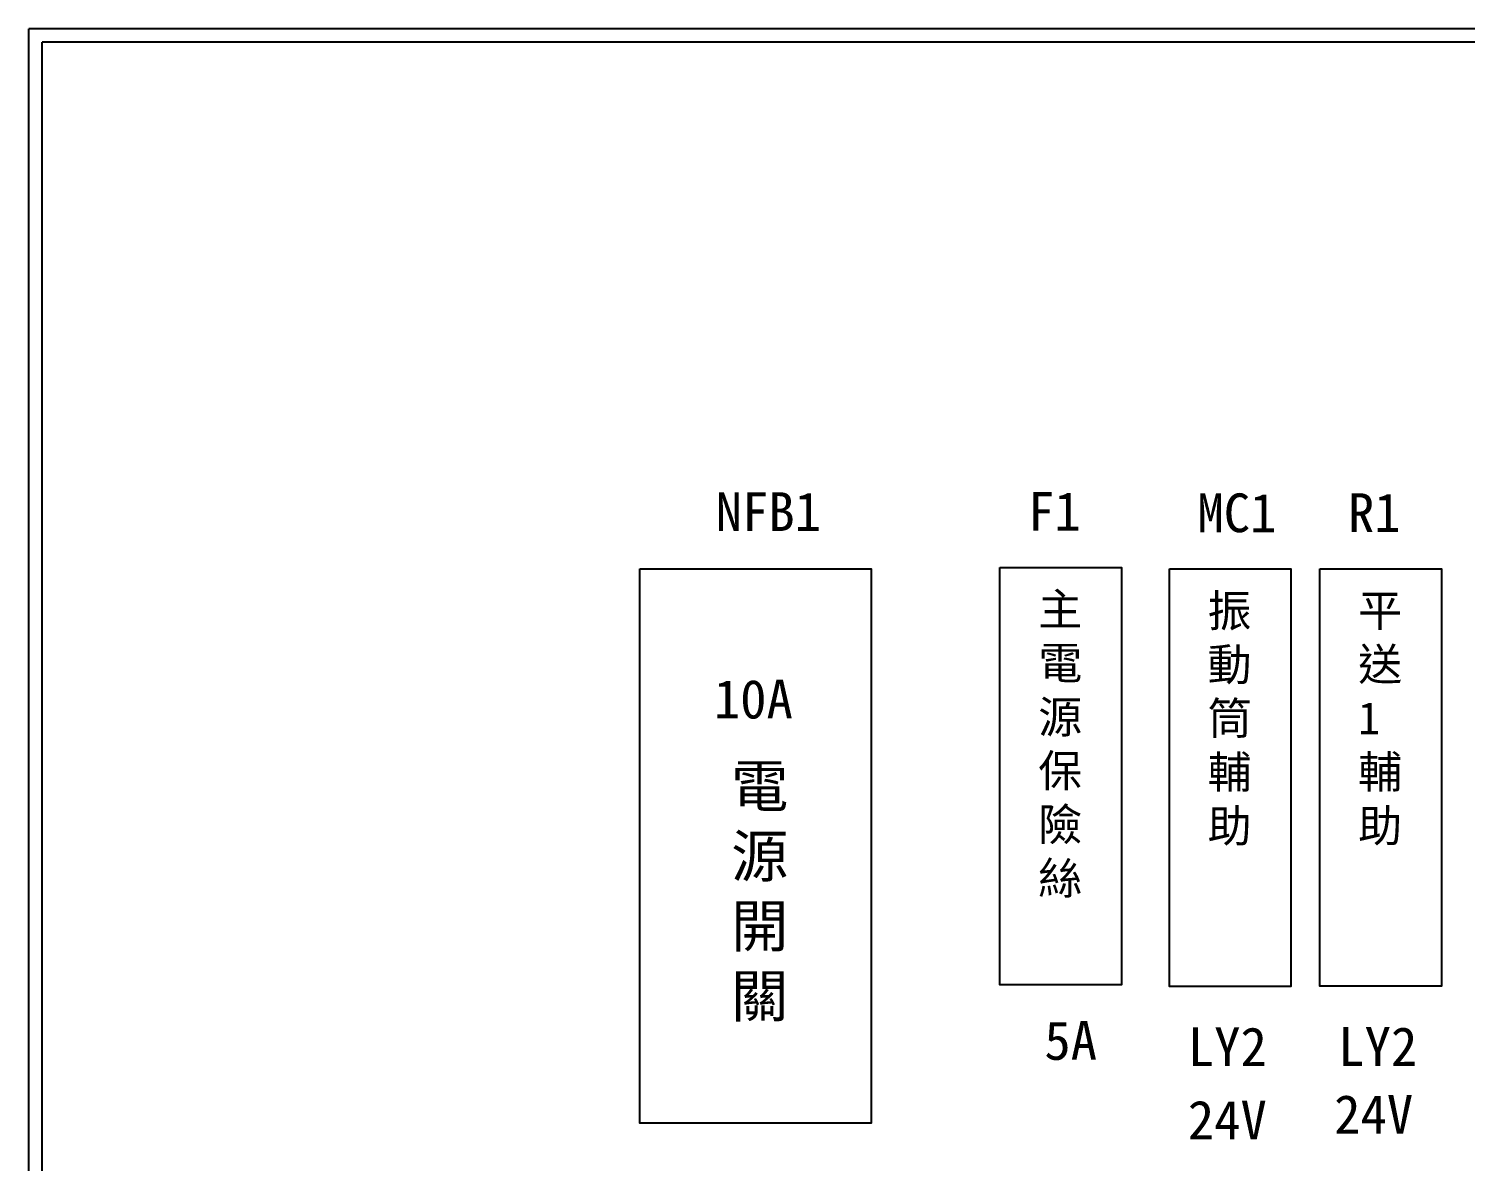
# Model space of a CAD drawing. Extents: x 10 to 297, y 3 to 207.
# Drawn here: x 10 to 143.5, y 101.7 to 207 of the extents above; entities that cross this region are included whole.
import ezdxf

# ---------------------------------------------------------------- set-up
doc = ezdxf.new("R2010")
doc.units = 0
doc.layers.add('圖框層', color=7, linetype='CONTINUOUS')
doc.layers.add('標尺寸層', color=3, linetype='CONTINUOUS')
doc.styles.add('CNS', font='romanc.shx', dxfattribs={"bigfont": 'chineset.shx'})
doc.styles.add('STSL', font='KAIU.TTF')

msp = doc.modelspace()

# ---------------------------------------------------------------- linework, layer by layer
at = {"layer": '圖框層', "color": 7}
for p, q in [((297, 206.97), (10, 206.97)), ((10, 3), (10, 206.97)), ((295.75, 205.72), (11.25, 205.72)), ((11.25, 4.25), (11.25, 205.72))]:
    msp.add_line(p, q, dxfattribs=at)
at = {"layer": '標尺寸層', "color": 7}
for points in [[(66.79, 156.75), (88.28, 156.75), (88.28, 105.23), (66.79, 105.23)], [(100.26, 156.88), (111.56, 156.88), (111.56, 118.08), (100.26, 118.08)], [(116.01, 156.75), (127.3, 156.75), (127.3, 117.95), (116.01, 117.95)], [(129.99, 156.77), (141.29, 156.77), (141.29, 117.97), (129.99, 117.97)]]:
    msp.add_lwpolyline(points, close=True, dxfattribs=at)

# ---------------------------------------------------------------- texts
at = {"layer": '圖框層', "color": 4, "style": 'STSL'}
for s, p in [('NFB1', (73.84, 160.28)), ('F1', (102.87, 160.3)), ('MC1', (118.61, 160.17)), ('R1', (132.6, 160.19)), ('10A', (73.67, 142.85))]:
    msp.add_text(s, height=3.6, dxfattribs=at).set_placement(p)
at = {"layer": '圖框層', "style": 'STSL'}
for s, p in [('5A', (104.39, 111.12)), ('LY2', (117.72, 110.54)), ('LY2', (131.7, 110.56)), ('24V', (117.72, 103.73)), ('24V', (131.32, 104.25))]:
    msp.add_text(s, height=3.6, dxfattribs=at).set_placement(p)
at = {"layer": '標尺寸層', "color": 7, "attachment_point": 1, "style": 'CNS'}
for s, insert, char_height, width in [('{\\fDFKai-SB|b0|i0|c136|p65;主\\P電源保險絲}', (103.82, 154.5), 3, 4.8632), ('{\\fDFKai-SB|b0|i0|c136|p65;振動筒輔助}', (119.56, 154.37), 3, 3.8061), ('{\\fDFKai-SB|b0|i0|c136|p65;平送1輔助}', (133.55, 154.39), 3, 1.0456), ('{\\fDFKai-SB|b0|i0|c136|p65;電源開關}', (75.28, 138.51), 3.9, 4.9608)]:
    msp.add_mtext(s, dxfattribs=dict(at, insert=insert, char_height=char_height, width=width))

doc.saveas('drawing.dxf')
